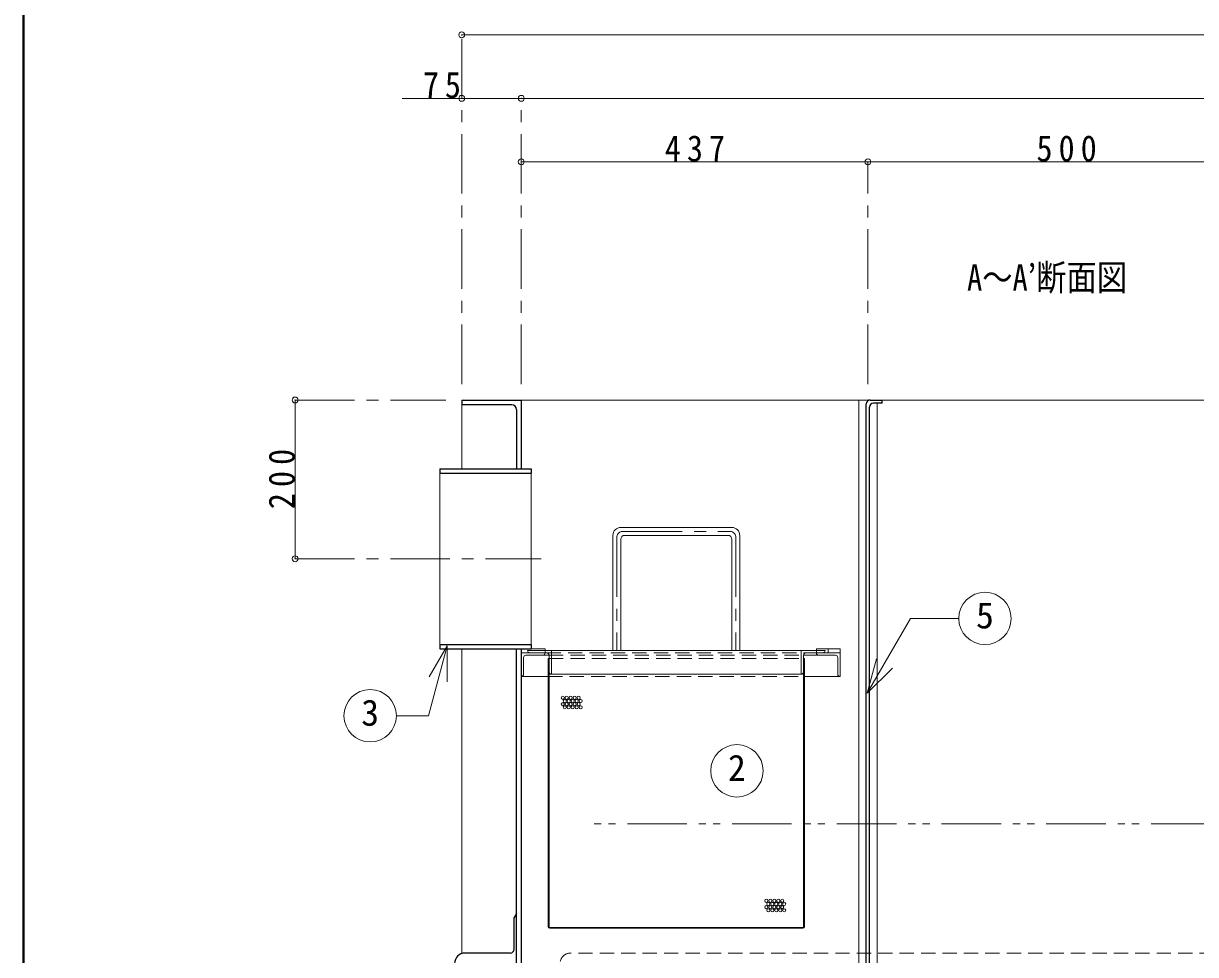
# Model space of a CAD drawing. Units: millimetres at full size, sheet at 1:15; details may follow other scales. Extents: x -3184 to 2891, y -2037 to 2178.
# Drawn here: x -3184 to -1707, y -813 to 360 of the extents above; entities that cross this region are included whole.
import ezdxf
from ezdxf.enums import TextEntityAlignment as Align

# ---------------------------------------------------------------- set-up
doc = ezdxf.new("R2010")
doc.units = ezdxf.units.MM
doc.header["$LTSCALE"] = 15
doc.header["$PDMODE"] = 32
doc.header["$PDSIZE"] = 7.5
for name, pattern in [('CHAIN1', [8, 5, -1, 1, -1]), ('DASHED1', [1.8, 1.2, -0.6]), ('DOUBLE_CHAIN1', [8.8, 5, -1, 0.6, -0.6, 0.6, -1])]:
    doc.linetypes.add(name, pattern=pattern)
doc.layers.add('0-0', color=7, linetype='Continuous', lineweight=18)
doc.styles.add('ＭＳ ゴシック', font='')
doc.styles.get('ＭＳ ゴシック').set_extended_font_data('MS Gothic')

msp = doc.modelspace()

# ---------------------------------------------------------------- linework, layer by layer
at = {"layer": '0-0', "color": 1, "lineweight": 40}
msp.add_line((-3184.2, -2037.13), (-3184.2, 2177.87), dxfattribs=at)
at = {"layer": '0-0', "color": 4, "lineweight": 9}
for p, q in [((-2631.7, 345.37), (18.3, 345.37)), ((-2706.7, 265.37), (-2556.7, 265.37)), ((-2556.7, 185.37), (-2119.7, 185.37)), ((-2119.7, 185.37), (-1619.7, 185.37)), ((-2841.7, -114.63), (-2841.7, -314.63)), ((-2529.7, -436.13), (-2521.7, -436.13)), ((-2522.7, -440.13), (-2521.7, -440.13)), ((-2522.7, -778.13), (-2522.7, -440.13)), ((-2518.7, -430.13), (-2203.7, -430.13)), ((-2200.7, -436.13), (-2181.7, -436.13)), ((-2199.7, -440.13), (-2200.7, -440.13)), ((-2199.7, -778.13), (-2199.7, -440.13)), ((-2521.7, -778.13), (-2521.7, -457.13)), ((-2200.7, -778.13), (-2200.7, -457.13)), ((-2556.7, -463.13), (-2522.7, -463.13)), ((-2518.7, -460.13), (-2203.7, -460.13)), ((-2154.7, -463.13), (-2199.7, -463.13)), ((-2201.7, -779.13), (-2520.7, -779.13)), ((-2201.7, -780.13), (-2520.7, -780.13))]:
    msp.add_line(p, q, dxfattribs=at)
at = {"layer": '0-0', "color": 4, "linetype": 'CHAIN1', "lineweight": 9}
for p, q in [((-2631.7, -94.63), (-2631.7, 345.37)), ((-2556.7, -94.63), (-2556.7, 265.37)), ((-2119.7, -94.63), (-2119.7, 185.37)), ((-2841.7, -114.63), (-2651.7, -114.63)), ((-2428.7, -280.13), (-2293.7, -280.13)), ((-2436.2, -287.63), (-2436.2, -430.13)), ((-2286.2, -287.63), (-2286.2, -430.13)), ((-2841.7, -314.63), (-2531.7, -314.63))]:
    msp.add_line(p, q, dxfattribs=at)
at = {"layer": '0-0', "color": 5, "lineweight": 25}
for p, q in [((-2631.7, -114.63), (-2631.7, -120.63)), ((-2116.7, -114.63), (-2101.7, -114.63)), ((-2101.7, -118.63), (-2101.7, -114.63)), ((-2568.7, -120.63), (-2631.7, -120.63)), ((-2562.7, -126.63), (-2562.7, -201.13)), ((-2121.7, -1363.63), (-2121.7, -119.63)), ((-2117.7, -1359.63), (-2117.7, -123.63)), ((-2101.7, -118.63), (-2112.7, -118.63)), ((-2659.2, -201.13), (-2544.2, -201.13)), ((-2659.2, -201.13), (-2659.2, -206.63)), ((-2659.2, -206.63), (-2544.2, -206.63)), ((-2544.2, -201.13), (-2544.2, -206.63)), ((-2659.2, -422.63), (-2544.2, -422.63)), ((-2659.2, -422.63), (-2659.2, -428.13)), ((-2659.2, -428.13), (-2544.2, -428.13)), ((-2562.7, -1596.63), (-2562.7, -428.13)), ((-2556.7, -428.13), (-2556.7, -1608.63)), ((-2544.2, -422.63), (-2544.2, -428.13)), ((-2562.7, -761.38), (-2565.7, -766.38)), ((-2565.7, -806.38), (-2565.7, -766.38)), ((-2570.7, -811.38), (-2627.7, -811.38))]:
    msp.add_line(p, q, dxfattribs=at)
at = {"layer": '0-0'}
for p, q in [((-2556.7, -114.63), (-2116.7, -114.63)), ((-2131.2, -114.63), (-2131.2, -1608.63)), ((-2101.7, -114.63), (-1413.2, -114.63)), ((-2631.7, -120.63), (-2631.7, -201.13)), ((-2108.2, -118.63), (-2108.2, -1245.63)), ((-2659.2, -422.63), (-2659.2, -206.63)), ((-2544.2, -422.63), (-2544.2, -206.63)), ((-2431.2, -275.13), (-2291.2, -275.13)), ((-2441.2, -285.13), (-2441.2, -430.13)), ((-2431.2, -290.13), (-2431.2, -430.13)), ((-2426.2, -285.13), (-2296.2, -285.13)), ((-2291.2, -290.13), (-2291.2, -430.13)), ((-2281.2, -285.13), (-2281.2, -430.13)), ((-2120.45, -484.06), (-2066.01, -389.77)), ((-2066.01, -389.77), (-2005.14, -389.77)), ((-2650.27, -424.49), (-2673.81, -512.35)), ((-2650.27, -424.49), (-2672.77, -463.46)), ((-2650.27, -424.49), (-2650.27, -469.49)), ((-2631.7, -428.13), (-2631.7, -812.01)), ((-2549.2, -428.13), (-2526.7, -428.13)), ((-2526.7, -430.13), (-2526.7, -428.13)), ((-2154.7, -428.13), (-2169.7, -428.13)), ((-2169.7, -433.13), (-2169.7, -428.13)), ((-2154.7, -463.13), (-2154.7, -428.13)), ((-2556.7, -433.13), (-2524.7, -433.13)), ((-2553.7, -460.13), (-2553.7, -439.13)), ((-2529.7, -436.13), (-2550.7, -436.13)), ((-2521.7, -457.13), (-2521.7, -436.13)), ((-2203.7, -430.13), (-2173.7, -430.13)), ((-2203.7, -430.13), (-2203.7, -460.13)), ((-2200.7, -457.13), (-2200.7, -436.13)), ((-2154.7, -433.13), (-2197.7, -433.13)), ((-2181.7, -436.13), (-2160.7, -436.13)), ((-2157.7, -460.13), (-2157.7, -439.13)), ((-2120.45, -484.06), (-2108.8, -440.6)), ((-2120.45, -484.06), (-2088.63, -452.24)), ((-2673.81, -512.35), (-2714.14, -512.35))]:
    msp.add_line(p, q, dxfattribs=at)
at = {"layer": '0-0', "color": 4, "linetype": 'DASHED1', "lineweight": 9}
for p, q in [((-2526.7, -433.13), (-2526.7, -430.13)), ((-2524.7, -433.13), (-2197.7, -433.13)), ((-2521.7, -436.13), (-2200.7, -436.13)), ((-2521.7, -440.13), (-2200.7, -440.13)), ((-2184.7, -433.13), (-2184.7, -430.13)), ((-2522.7, -463.13), (-2199.7, -463.13)), ((-1359.7, -811.38), (-2494.7, -811.38))]:
    msp.add_line(p, q, dxfattribs=at)
at = {"layer": '0-0', "color": 4, "linetype": 'DOUBLE_CHAIN1', "lineweight": 9}
msp.add_line((-367.85, -648.63), (-2474.66, -648.63), dxfattribs=at)
at = {"layer": '0-0', "color": 4, "lineweight": 9}
for points in [[(-2556.7, 265.37), (-56.7, 265.37), (93.3, 265.37)], [(-2169.7, -428.13), (-2184.7, -428.13), (-2184.7, -430.13)]]:
    msp.add_lwpolyline(points, dxfattribs=at)
at = {"layer": '0-0', "color": 5, "lineweight": 25}
msp.add_lwpolyline([(-2631.7, -114.63), (-2556.7, -114.63), (-2556.7, -201.13)], dxfattribs=at)
at = {"layer": '0-0'}
msp.add_lwpolyline([(-2548.7, -430.13), (-2518.7, -430.13), (-2518.7, -460.13)], dxfattribs=at)
for centre in [(-1972.14, -389.77), (-2747.14, -512.35), (-2284.85, -581.78)]:
    msp.add_circle(centre, 33, dxfattribs=at)
at = {"layer": '0-0', "color": 4, "lineweight": 9}
for centre in [(-2504.3, -489.75), (-2504.3, -497.75), (-2501.8, -493.75), (-2501.8, -501.75), (-2499.3, -489.75), (-2499.3, -497.75), (-2496.8, -493.75), (-2496.8, -501.75), (-2494.3, -489.75), (-2494.3, -497.75), (-2491.8, -493.75), (-2491.8, -501.75), (-2489.3, -489.75), (-2489.3, -497.75), (-2486.8, -493.75), (-2486.8, -501.75), (-2484.3, -489.75), (-2484.3, -497.75), (-2481.8, -493.75), (-2481.8, -501.75), (-2247.75, -745.46), (-2247.75, -753.46), (-2245.25, -749.46), (-2242.75, -745.46), (-2242.75, -753.46), (-2240.25, -749.46), (-2237.75, -745.46), (-2237.75, -753.46), (-2235.25, -749.46), (-2232.75, -745.46), (-2232.75, -753.46), (-2230.25, -749.46), (-2227.75, -745.46), (-2227.75, -753.46), (-2225.25, -749.46), (-2245.25, -757.46), (-2240.25, -757.46), (-2235.25, -757.46), (-2230.25, -757.46), (-2225.25, -757.46)]:
    msp.add_circle(centre, 2, dxfattribs=at)
at = {"layer": '0-0', "color": 5, "lineweight": 25}
for centre, radius, start, end in [((-2116.7, -119.63), 5, 90, 180), ((-2568.7, -126.63), 6, 0, 90), ((-2112.7, -123.63), 5, 90, 180), ((-2627.7, -824.38), 13, 90, 180), ((-2570.7, -806.38), 5, 270, 0)]:
    msp.add_arc(centre, radius, start, end, dxfattribs=at)
at = {"layer": '0-0'}
for centre, radius, start, end in [((-2431.2, -285.13), 10, 90, 180), ((-2291.2, -285.13), 10, 0, 90), ((-2426.2, -290.13), 5, 90, 180), ((-2296.2, -290.13), 5, 0, 90), ((-2550.7, -439.13), 3, 90, 180), ((-2545.7, -430.13), 3, 180, 270), ((-2529.7, -433.13), 3, 270, 0), ((-2524.7, -436.13), 3, 0, 90), ((-2197.7, -436.13), 3, 90, 180), ((-2181.7, -433.13), 3, 180, 270), ((-2176.7, -430.13), 3, 270, 0), ((-2160.7, -439.13), 3, 0, 90), ((-2518.7, -457.13), 3, 180, 270), ((-2203.7, -457.13), 3, 270, 0), ((-2556.7, -460.13), 3, 270, 0), ((-2154.7, -460.13), 3, 180, 270)]:
    msp.add_arc(centre, radius, start, end, dxfattribs=at)
at = {"layer": '0-0', "color": 4, "linetype": 'CHAIN1', "lineweight": 9}
for centre, start, end in [((-2428.7, -287.63), 90, 180), ((-2293.7, -287.63), 0, 90)]:
    msp.add_arc(centre, 7.5, start, end, dxfattribs=at)
at = {"layer": '0-0', "color": 4, "lineweight": 9}
for centre, radius, start, end in [((-2520.7, -778.13), 2, 180, 270), ((-2520.7, -778.13), 1, 180, 270), ((-2201.7, -778.13), 2, 270, 0), ((-2201.7, -778.13), 1, 270, 0)]:
    msp.add_arc(centre, radius, start, end, dxfattribs=at)
at = {"layer": '0-0', "color": 4, "linetype": 'DASHED1', "lineweight": 9}
msp.add_arc((-2494.7, -824.38), 13, 90, 180, dxfattribs=at)
at = {"layer": '0-0', "color": 4}
for p in [(-2631.7, 345.37), (-2631.7, 265.37), (-2556.7, 265.37), (-2556.7, 185.37), (-2119.7, 185.37), (-2841.7, -114.63), (-2841.7, -314.63)]:
    msp.add_point(p, dxfattribs=at)

# ---------------------------------------------------------------- texts
at = {"layer": '0-0', "style": 'ＭＳ ゴシック', "width": 0.85}
msp.add_text('A～A’断面図', height=32.99, dxfattribs=at).set_placement((-1994.7, 13.37), align=Align.BOTTOM_LEFT)
at = {"layer": '0-0', "style": 'ＭＳ ゴシック'}
for s, p in [('5', (-1983.39, -412.27)), ('3', (-2758.39, -534.85)), ('2', (-2296.1, -604.28))]:
    msp.add_text(s, height=32.99, dxfattribs=at).set_placement(p, align=Align.BOTTOM_LEFT)
at = {"layer": '0-0', "char_height": 32.99, "attachment_point": 7, "style": 'ＭＳ ゴシック'}
for s, insert in [('\\T1.36;\\W0.9;75', (-2680.45, 265.37)), ('\\T1.38;\\W0.9;437', (-2375.7, 185.37)), ('\\T1.38;\\W0.9;500', (-1907.2, 185.37))]:
    msp.add_mtext(s, dxfattribs=dict(at, insert=insert))
at = {"layer": '0-0', "insert": (-2841.7, -252.13), "char_height": 32.99, "attachment_point": 7, "rotation": 90, "style": 'ＭＳ ゴシック'}
msp.add_mtext('\\T1.38;\\W0.9;200', dxfattribs=at)

doc.saveas('drawing.dxf')
